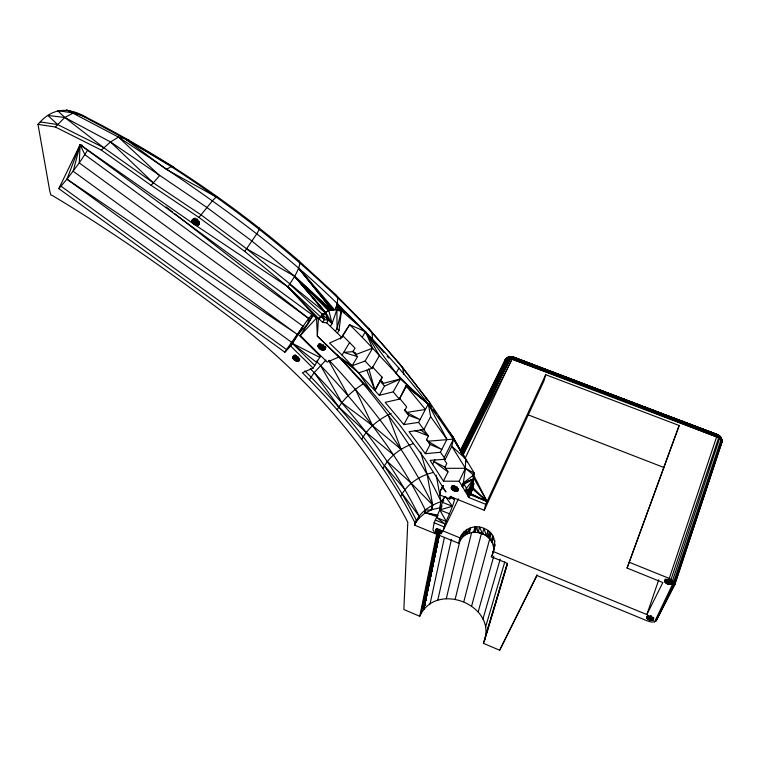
<?xml version="1.0" encoding="UTF-8"?>
<svg xmlns="http://www.w3.org/2000/svg" width="760" height="760" viewBox="0 0 760 760"><rect width="100%" height="100%" fill="white"/><g stroke="black" fill="none" stroke-linecap="round" stroke-linejoin="round"><path stroke-width="1.14" d="M442.985 485.592L440.591 490.428L439.698 494.883L449.796 498.969L450.319 496.527L484.243 510.255L485.754 504.326L468.815 497.515L461.994 485.849L463.344 483.056L465.443 468.284L465.576 458.707C432.877 404.785 391.381 356.526 346.142 312.759C340.86 310.118 334.628 308.427 328.861 310.488C325.385 311.438 324.216 315.191 320.976 316.378L319.257 319.095L322.62 322.363L326.695 322.848L341.867 337.459L349.657 324.738L365.531 331.683L400.397 378.964L428.288 403.997L446.947 439.308L440.391 452.276L425.344 453.701L409.06 431.661L423.842 429.599L430.625 416.651L428.288 403.997C399.712 379.905 376.447 350.597 349.657 324.738L342.56 335.492L355.024 348.118L352.897 351.671L343.7 352.355L357.533 356.649L352.099 365.798L379.306 395.333L393.233 391.846L400.397 378.964L382.745 383.515L380.057 380.266M443.802 500.773C431.68 504.222 418.18 512.325 414.637 525.169L458.935 543.39C459.258 531.031 473.005 523.288 483.94 528.342C496.489 532.931 496.717 546.44 491.35 556.747L507.3 563.303L483.398 643.321L499.671 650.237L536.959 575.51L647.757 621.062L651.424 622.041L654.588 621.841L656.336 620.511L674.595 585.067L721.506 443.507C722.75 439.945 720.955 435.888 717.411 434.539L513.209 356.962L510.786 356.563L507.651 357.38L505.058 359.86L460.303 450.613M719.948 446.709C721.715 443.945 722.674 440.154 720.803 437.19L717.355 434.957L513.209 356.962L509.162 356.744L507.1 357.741L505.058 359.86L504.06 363.118M674.595 585.067L721.791 442.387L721.496 438.7L719.045 435.499L512.411 356.801L511.727 357.172L513.342 357.656L513.209 356.962L463.239 454.347M483.398 643.321C499.491 605.853 436.126 579.918 419.757 616.274L403.854 609.52L407.797 522.244C367.878 445.265 308.417 379.259 240.815 325.527C180.006 279.423 117.914 234.783 52.43 195.567L50.806 194.94L49.666 190.475L38 124.383L55.347 127.005L101.317 150.09L151.145 185.345L198.949 217.407L244.73 251.427L287.888 286.881L318.43 318.307L317.357 336.158L338.988 356.991L327.132 362.102L300.342 335.549L313.415 315.144M435.423 530.556L435.452 530.062C437.342 528.038 441.864 530.271 441.845 532.969C439.983 534.907 436.107 532.903 435.423 530.556L436.42 528.494M330.353 326.344L332.053 323.617L323.228 315.191L323.922 313.481L323.228 315.191L324.339 319.647L322.62 322.363M468.815 497.515L473.28 488.015L473.546 475.009L474.382 473.271L465.576 458.707L451.801 446.281L453.492 439.109L427.87 441.237L426.474 439.327M337.364 333.117L339.045 330.381L341.42 310.735L365.531 331.683L379.392 355.604L371.963 368.429L358.729 372.856L338.627 356.488L317.357 336.158L316.53 318.031L287.888 286.881L194.284 224.361L80.085 144.714L58.805 188.623L284.867 352.231C296.087 341.231 301.397 325.812 312.217 314.412M511.442 356.62L717.411 434.539L669.265 578.427L673.835 581.59L674.842 584.012L655.652 621.29L674.623 582.844L721.762 440.382L719.682 435.936L717.278 434.568L614.821 395.922L681.825 421.581M414.637 525.169L416.366 520.306C388.464 464.322 348.707 415.093 304.836 370.851M415.976 522.5L418.693 518.538L419.121 516.173C392.758 462.659 355.214 415.568 314.184 372.599L310.26 368.752M415.026 522.984C386.83 466.668 346.693 417.164 302.394 372.733L313.11 368.134L320.397 356.354L298.158 334.305L307.895 323.75L308.835 318.611L174.486 213.512M439.289 535.144L423.757 609.434L437.817 533.387M472.995 481.811L473.736 483.825L472.748 489.126L487.046 501.524L473.185 474.116M418.693 518.538L424.697 513.275L425.296 510.036C399.066 456.142 361.579 408.623 320.463 365.351L316.512 361.447M439.441 534.109L423.757 609.434L437.883 534.137M439.356 534.223L423.757 609.434L437.95 534.033M439.289 534.337L423.757 609.434L438.016 533.928M439.204 534.461L423.757 609.434L438.159 533.719M438.719 534.442L423.757 609.434L438.092 534.603M438.634 534.575L423.757 609.434L438.235 534.403M424.697 513.275L431.822 509.656L432.715 505.048L427.101 474.154L420.651 452.038M438.548 534.707L423.757 609.434L438.416 534.137M462.147 486.096L463.486 483.312L473.727 478.914L466.498 488.139L465.167 490.931L467.001 490.732L467.989 495.909L468.749 492.1L473.727 478.914L463.344 483.056L462.298 486.333M438.453 534.917L423.757 609.434L438.273 535.173M423.757 609.434L438.368 535.049M444.448 496.517L439.745 509.95L434.122 522.775L432.943 529.777L434.311 532.114L436.686 534.005L419.757 616.274M431.822 509.656L439.679 507.841L440.98 501.429L436.24 475.256M437.465 533.843L420.954 613.719L437.76 533.378M460.208 537.957L443.013 530.908C445.806 520.125 451.858 510.331 454.594 499.425L453.065 497.724M430.046 604.038L444.41 537.453M318.126 345.42C320.406 342.883 325.594 346.094 325.023 349.248C322.116 352.317 315.248 346.731 319.323 343.501M437.731 600.371L451.411 539.429M664.591 581.144L664.715 580.611C666.814 578.493 672.192 580.412 671.935 583.528C669.807 585.58 665.342 583.87 664.591 581.144L665.313 579.015M446.31 598.709L460.36 538.859M458.935 543.39L461.481 535.23M463.685 531.943L462.403 537.396L460.199 540.673M504.868 361.988L505.884 358.739L508.573 357.115M292.704 357.238C294.044 353.799 300.361 357.399 299.497 360.534C297.264 362.719 293.027 359.983 292.704 357.238L293.911 355.357M341.42 310.735L337.088 328.491L335.397 331.217M469.338 533.073L470.677 527.611L465.5 534.812L462.403 537.396L466.839 529.369L465.5 534.812C472.112 530.898 480.396 532.057 486.828 535.781M455.192 599.108L471.618 532.428M473.651 532.313L475.009 526.841L475.237 532.408L473.052 531.534M326.695 322.848L328.405 320.122L325.318 312.654L322.515 314.365L320.786 317.081L287.888 286.881C292.685 279.366 298.291 271.88 300.01 262.951L298.718 260.68C233.909 204.62 162.535 156.161 86.174 117.239C67.915 106.628 51.746 107.835 38 124.383M721.725 442.101L721.781 439.394L720.803 437.19L718.247 434.995L716.984 435.043L717.411 434.539M475.237 532.408L476.634 526.946L478.144 532.542L479.531 527.107L482.524 533.795L488.556 536.873M463.856 601.559L481.612 532.75M491.216 533.453L489.744 538.906L489.896 532.256L488.433 537.728L486.466 535.942L487.92 530.528L488.433 537.728C491.986 540.778 493.905 545.538 493.611 550.211M471.666 605.919L489.829 538.508M491.236 541.111L492.717 535.667L492.119 542.412L493.611 536.978M493.439 546.278L494.931 540.854M492.565 553.992L495.111 544.806M478.173 611.914L493.781 556.187M335.806 309.244L337.364 303.687L337.716 297.587L335.264 294.272L298.718 260.68M492.841 551.351L646.864 614.574L662.843 582.549L627.067 568.062L679.174 425.505L545.689 374.69L543.932 380.959L484.243 510.255M482.913 619.144L500.222 559.189M485.535 627.142L504.782 561.925M485.858 635.398L507.205 563.996M484.509 640.699L507.148 565.05M323.228 315.191L323.75 313.585L321.955 314.592L323.712 313.652M672.647 580.412L720.128 436.724L511.898 359.043L465.196 458.299L462.897 455.05L510.615 357.333L512.905 357.276L719.045 435.499M467.989 495.909L473.736 483.825L470.63 493.658L487.046 501.524L472.824 476.349M329.147 360.297C369.892 403.608 406.952 451.183 432.715 505.048L431.129 509.998L425.296 510.036L425.657 512.762L437.475 516.828M473.736 483.825L470.145 494.731L487.046 501.524L473.28 488.015M317.357 360.221L316.616 362.444L292.344 343.358L319.751 357.39M335.264 294.272L368.619 328.339L402.705 367.688L429.476 402.249L452.257 435.888L462.897 455.05L461.785 453.549L508.611 358.425L508.392 357.428L507.167 358.596L460.74 450.623L505.922 359.081L509.865 356.81L716.765 436.952L719.872 438.786L720.822 438.206L720.936 439.926L673.835 581.59L654.588 621.841L674.623 582.844M669.322 584.411L670.747 580.136M671.099 579.31L719.074 436.563L717.355 434.957L512.458 357.96C510.948 357.399 502.55 360.658 506.578 358.853M670.216 584.421L671.289 581.219M670.975 584.269L672.049 581.058M671.564 583.965L672.286 581.827M666.491 583.49L667.936 579.225M667.385 583.936L668.819 579.661M668.353 584.24L669.788 579.975M656.336 620.511L657.457 617.158M650.978 620.511L653.087 620.141L653.543 619.257C652.764 616.731 648.612 615.077 646.551 616.92L647.529 619.096L650.978 620.511L652.108 617.149M664.734 581.742L665.447 579.605M651.823 620.531L652.963 617.167M665.123 582.359L666.197 579.167M652.545 620.397L653.296 618.156M653.087 620.141L653.847 617.899M665.703 582.948L666.776 579.747M647.529 619.096L648.669 615.733M648.289 619.609L649.429 616.246M649.135 620.027L650.655 615.543M650.066 620.341L651.586 615.856M646.864 614.574L658.758 579.756M646.589 617.956L647.358 615.714M646.969 618.535L647.729 616.293M86.174 117.239L66.424 109.763L118.427 137.075L124.944 138.662L171.237 166.62L173.945 167.305L124.944 138.662L80.978 115.111L73.435 112.964L57.579 110.637L64.79 117.458L110.532 141.977L206.805 207.394L252.025 241.11L294.652 276.279L325.651 312.388L332.053 323.617L336.88 309.672L328.861 310.488L325.651 312.388L328.405 320.122L324.339 319.647L320.976 316.378L323.323 313.842L322.088 315.78L324.339 319.647L321.594 316.055L323.323 313.842L321.746 314.716M627.067 568.062L679.174 425.505M335.341 309.168L337.364 303.687C271.595 239.172 195.044 187.596 118.427 137.075L110.532 141.977L101.317 150.09M58.805 188.623L66.956 179.17L80.085 144.714L82.194 145.245M197.837 219.744L194.284 224.361C186.494 217.189 201.02 217.863 199.082 224.76L197.923 225.482L195.215 224.931L197.79 221.075M473.67 475.066L474.382 473.271L465.443 468.284L451.801 446.281L445.312 459.249L430.112 460.36L443.412 481.175L459.154 481.241L461.994 485.849M499.671 650.237L537.073 574.817M454.565 486.105L452.846 490.209L455.44 491.331L457.976 490.675C458.508 487.73 453.577 485.298 451.402 487.255L451.335 488.367L452.846 490.209L454.908 485.963M453.948 485.507L452.181 489.63L453.72 486.447M491.35 556.747L492.157 554.914M485.754 504.326L545.689 374.69M463.638 483.55L473.727 478.914L467.248 492.033L468.606 492.746M443.013 530.908L458.432 498.817M452.238 485.735L451.259 487.778L452.295 485.659M438.881 533.548L440.382 530.452M439.717 533.739L441.208 530.632M462.716 487.017L464.056 484.224L473.727 478.914L469.309 493.126L464.056 484.224M440.486 533.767L441.978 530.66M441.123 533.634L442.111 531.572M437.465 528.618L435.964 531.715L437.589 528.751M455.44 491.331L457.501 487.084M456.285 491.406L457.824 488.224M436.525 532.285L438.026 529.188M457.026 491.321L458.052 489.193M437.237 532.798L438.729 529.701M457.605 491.064L458.631 488.946M438.035 533.235L440.03 529.112M453.663 490.703L455.724 486.466M449.796 498.969L451.136 496.214M459.154 481.241L465.443 468.284L473.546 475.009L463.344 483.056M454.546 491.103L456.608 486.856M435.584 531.126L436.591 529.055M451.649 488.993L453.197 485.82M405.925 385.7L399.313 399.171L385.187 402.353L403.854 424.602L418.579 422.408L428.288 403.997L405.925 385.7L425.429 409.469L406.79 412.414L404.766 409.991M443.412 481.175L447.991 471.912L444.98 467.153L434.017 461.558L447.991 471.912M440.591 490.428L443.241 486.039M439.698 494.883L440.601 493.05M444.98 467.153L446.776 463.552L443.84 458.907M445.312 459.249L444.239 457.529L453.492 439.109M462.251 454.195L510.236 358.558L716.765 436.952M432.62 464.322L434.957 459.705M510.236 358.558L461.785 453.549L508.611 358.425L510.786 356.563L513.342 357.656M425.344 453.701L430.112 444.438L427.87 441.237L441.798 449.483L430.112 444.438L426.559 439.584L428.431 435.983L423.595 429.372M400.786 496.394C407.008 483.797 420.099 475.57 433.485 472.416M441.949 487.683L443.033 485.583M436.116 531.867L437.712 528.865M307.895 323.75L312.664 314.858M382.992 468.378C389.205 456.418 400.966 447.82 413.544 443.517M403.854 424.602L408.823 415.368L404.728 409.583M361.779 439.365C368.153 427.709 379.126 418.874 391.096 413.421M395.884 373.445L398.924 368.03M379.306 395.333L384.503 386.137L400.397 378.964M366.795 370.281L374.889 390.06L382.156 377.292L372.476 366.88M375.145 390.374L382.156 377.292M337.117 354.72L338.627 356.488L352.099 365.798L365.104 361.028L372.609 348.222L365.531 331.683L362.32 337.05M337.221 409.688C343.311 398.876 352.963 390.526 363.233 383.819C393.49 419.909 420.907 458.698 440.98 501.429L444.077 498.085M466.783 534.242L470.677 527.611M352.099 365.798L342.057 355.081L349.714 342.409M340.394 339.036L342.019 336.376M309.453 379.63L314.184 372.599L325.974 360.05M323.332 350.18L325.109 347.301M324.073 350.037L325.859 347.159M324.644 349.724L325.831 347.795M87.818 149.939L79.278 162.916L66.956 179.17L291.498 342.219L290.633 346.019L286.567 349.581L284.867 352.231M320.625 349.448L323.608 344.651M321.547 349.866L323.931 346.028M322.487 350.123L325.109 346.294M319.257 319.095L316.53 318.031L80.085 144.714L79.278 162.916L302.974 326.22L290.633 346.019L313.11 368.134M318.108 346.731L319.903 343.852M318.469 347.481L320.863 343.653M319.048 348.213L321.433 344.375M319.77 348.887L322.154 345.049M317.993 346.037L319.19 344.118M298.566 361.266L299.763 359.375M295.184 360.572L297.578 356.801M296.087 361L298.471 357.228M298.965 358.463L296.989 361.285L298.784 358.454M297.844 361.37L299.63 358.54M293.123 358.615L295.526 354.844M293.673 359.337L296.067 355.566M294.376 360.012L296.77 356.24M292.799 357.903L294.595 355.072M296.989 361.285L298.87 358.454M322.62 350.132L325.195 346.303M197.296 219.279L193.448 223.639L196.099 219.716M195.938 218.234L192.764 222.822L195.614 219.136M244.73 251.427L256.918 233.652L259.359 229.225L259.312 227.971M199.225 223.639L197.923 225.482L199.339 223.63M194.883 218.32L192.289 221.977L195.139 218.291M504.592 360.867L507.1 357.741L508.079 358.273M194.047 218.414L192.042 221.15L194.18 218.386M302.974 326.22L286.567 349.581L60.99 186.181M195.215 224.931L198.056 221.245M199.016 221.635L196.175 225.331L199.072 221.929M197.096 225.511L199.225 222.746M193.448 223.639L197.001 219.023M198.949 217.407L212.638 200.545L216.258 196.973L217.55 196.707M192.033 220.4L193.468 218.557M151.145 185.345L159.59 175.645L118.427 137.075M300.342 335.549L316.53 318.031M320.976 316.378L323.323 313.842M55.347 127.005L64.79 117.458L73.435 112.964M441.474 508.886L439.679 507.841L442.282 506.027M416.366 520.306L418.351 519.004L419.121 516.173L402.163 493.715M510.159 356.934L510.786 356.563M129.124 140.258L124.944 138.662L166.364 169.404L171.237 166.62C257.355 222.262 336.87 288.866 402.705 367.688L403.826 374.291M321.879 314.611L325.318 312.654L328.405 320.122L325.546 312.522L294.652 276.279L246.63 248.776L200.963 214.804L153.254 182.789L103.54 147.582L64.79 117.458L47.88 115.453L57.655 124.555L103.54 147.582M510.615 357.333L508.611 358.425L460.873 452.418L507.167 358.596L506.369 358.425M318.43 318.307L320.786 317.081M325.432 312.673L294.652 276.279L330.41 310.232L332.652 309.586L328.558 310.65L294.652 276.279L325.318 312.654L246.63 248.776M341.867 337.459L329.545 343.083L342.057 355.081M353.077 351.13L356.136 354.407L372.609 348.222M439.679 507.841L441.617 507.252M441.883 488.794L443.327 488.376L445.977 491.986L424.954 459.068L399.865 425.21L371.155 391.048L338.627 356.488M435.442 520.077L445.198 524.067L436.591 517.569L446.367 521.493L439.745 509.95L452.342 506.283L445.398 496.432M332.053 323.617L328.861 310.488L330.182 310.289L294.652 276.279L331.55 309.985L332.652 309.586L331.892 309.909L298.68 268.213L334.162 309.367M467.001 490.732L467.923 490.618M445.493 468.322L465.443 468.284M468.749 492.1L465.167 490.931M507.651 357.38L508.392 357.428M40.328 121.951L57.655 124.555M509.865 356.81L512.905 357.276L717.145 435.765L718.457 437.75M438.007 515.204L425.657 512.762L437.883 515.841M720.755 439.175L721.781 439.394M328.861 310.488L294.652 276.279M478.059 532.19L482.524 533.795L483.94 528.342L486.466 535.942M527.678 363.062L519.954 360.154L525.511 362.283M529.881 363.897L539.809 367.64M542.022 368.467L561.868 375.953M564.082 376.789L613.719 395.504M529.938 363.964L537.69 366.909M542.117 368.59L547.646 370.69M552.073 372.381L557.612 374.481M564.253 376.998L568.679 378.689M574.208 380.788L577.533 382.052M589.703 386.678L593.028 387.942M596.343 389.196L599.668 390.459M601.882 391.305L609.625 394.25M611.838 395.086L619.59 398.031M624.017 399.712L629.546 401.812M633.973 403.493L639.511 405.602M646.152 408.12L651.681 410.229M656.108 411.91L661.646 414.01M666.073 415.691L671.602 417.8M678.243 420.318L681.568 421.581M688.208 424.108L691.524 425.372M703.703 429.989L707.019 431.252M710.343 432.516L713.659 433.779L703.798 429.989M512.458 357.96L717.145 435.765M684.028 422.427L691.714 425.362M693.918 426.208L701.603 429.153M528.304 414.912L664.202 467.609M414.741 430.568L428.431 435.983L420.27 429.466M449.131 497.268L454.594 499.425M439.745 509.95L449.53 513.827M442.558 502.379L452.342 506.283M629.593 562.409L669.265 578.427M434.122 522.775L443.887 526.784M479.341 532.332L482.524 533.795L479.455 532.181M470.554 493.819L487.046 501.524M406.79 412.414L420.052 419.624L408.823 415.368L404.748 410.476L406.695 406.885L399.389 398.069M719.074 436.563L719.872 438.786L721.762 440.382M166.364 169.404L216.258 196.973M66.956 179.17L297.084 334.248L73.197 171.266L80.085 144.714L84.873 154.689L308.835 318.611M720.822 438.206L721.496 438.7M388.037 414.732L401.109 449.331L372.552 425.628L341.8 402.676L320.463 365.351M166.089 206.939L172.625 212.049M428.288 403.997L406.401 386.279L399.313 399.171L393.233 391.846M393.613 454.926L366.225 432.392L338.789 407.008L314.184 372.599M387.315 461.443L411.255 483.255L432.715 505.048M289.693 284.192L322.515 314.365M110.532 141.977L153.254 182.789M339.045 330.381L337.088 328.491L336.88 309.672L337.801 310.65M292.344 343.358L314.763 365.455M357.029 323.722L337.364 303.687L338.533 310.479L337.364 303.687L344.869 312.692M359.49 326.23L366.044 332.909M370.139 337.088L384.094 352.688M352.897 351.671L357.533 356.649M365.104 361.028L371.963 368.429M338.979 356.887L363.233 383.819M387.153 356.183L388.692 357.931M384.427 465.69L404.956 489.535M380.38 381.178L384.503 386.137M332.034 309.88L298.68 268.213L333.345 310.08M298.68 268.213L333.089 310.051M398.411 362.387L429.476 402.249L430.948 408.557M368.619 328.339L372.048 332.671L372.599 339.587M448.077 430.597L452.257 435.888L465.196 458.299M381.32 380.845L383.515 383.61M418.579 422.408L423.842 429.599M440.391 452.276L444.239 457.529M430.625 416.651L446.947 439.308M358.729 372.856L371.155 391.048M424.469 396.026L427.082 399.883M430.35 404.709L431.651 406.638M433.618 409.535L436.23 413.392M438.188 416.29L440.8 420.147M342.57 311.572L337.364 303.687L338.76 310.565M354.93 352.459L356.136 354.407M341.677 310.773L337.364 303.687L339.026 310.812M720.936 439.926L721.791 442.387M328.7 360.601L348.147 395.656M453.178 439.289L452.257 435.888L460.588 451.145M452.257 435.888L461.225 452.513M465.728 459.353L467.324 462.517M355.404 389.262L372.552 425.628M718.247 434.995L718.618 435.793M719.682 435.936L719.995 436.677M340.356 311.647L337.364 303.687L339.729 310.327M382.052 381.539L382.745 383.515M368.79 368.704L374.889 390.06M452.285 486.315L451.335 488.367L452.371 486.248"/></g></svg>
